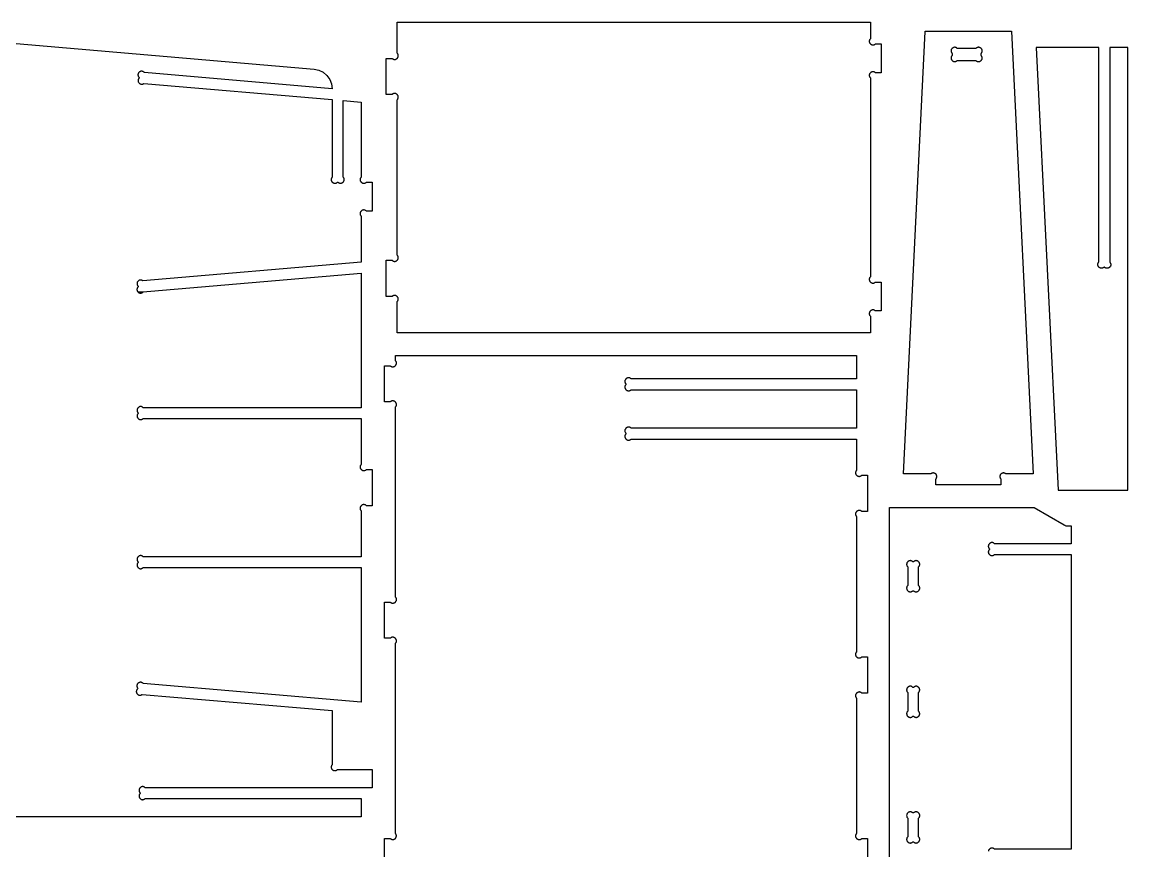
# Model space of a CAD drawing. Extents: x 105 to 1294, y 104 to 1295.
# Drawn here: x 345.6 to 650.9, y 846.4 to 1075.2 of the extents above; entities that cross this region are included whole.
import ezdxf

# ---------------------------------------------------------------- set-up
doc = ezdxf.new("R2010")
doc.units = 0
doc.layers.add('LAYER_1', color=62, linetype='CONTINUOUS')

msp = doc.modelspace()

# ---------------------------------------------------------------- linework, layer by layer
at = {"layer": 'LAYER_1'}
for points in [[(579.81, 1070.63), (579.73, 1070.54), (579.66, 1070.45), (579.6, 1070.35), (579.56, 1070.26), (579.53, 1070.16), (579.51, 1070.07), (579.5, 1069.97), (579.5, 1069.88), (579.51, 1069.78), (579.53, 1069.69), (579.56, 1069.6), (579.59, 1069.52), (579.64, 1069.44), (579.69, 1069.36), (579.75, 1069.28), (579.81, 1069.22), (579.88, 1069.15), (579.95, 1069.09), (580.03, 1069.04), (580.11, 1069), (580.2, 1068.96), (580.29, 1068.94), (580.38, 1068.92), (580.47, 1068.91), (580.57, 1068.91), (580.66, 1068.92), (580.76, 1068.94), (580.85, 1068.97), (580.95, 1069.01), (581.04, 1069.07), (581.13, 1069.13), (581.22, 1069.22), (582.81, 1069.22), (582.81, 1061.22), (581.22, 1061.22), (581.13, 1061.3), (581.04, 1061.37), (580.95, 1061.42), (580.85, 1061.47), (580.76, 1061.5), (580.66, 1061.52), (580.57, 1061.53), (580.47, 1061.53), (580.38, 1061.52), (580.29, 1061.5), (580.2, 1061.47), (580.11, 1061.43), (580.03, 1061.39), (579.95, 1061.34), (579.88, 1061.28), (579.81, 1061.22), (579.75, 1061.15), (579.69, 1061.07), (579.64, 1061), (579.59, 1060.91), (579.56, 1060.83), (579.53, 1060.74), (579.51, 1060.65), (579.5, 1060.55), (579.5, 1060.46), (579.51, 1060.36), (579.53, 1060.27), (579.56, 1060.17), (579.6, 1060.07), (579.66, 1059.98), (579.73, 1059.89), (579.81, 1059.8), (579.81, 1004.87), (579.73, 1004.78), (579.66, 1004.69), (579.6, 1004.59), (579.56, 1004.5), (579.53, 1004.4), (579.51, 1004.31), (579.5, 1004.21), (579.5, 1004.12), (579.51, 1004.02), (579.53, 1003.93), (579.56, 1003.84), (579.59, 1003.76), (579.64, 1003.68), (579.69, 1003.6), (579.75, 1003.52), (579.81, 1003.45), (579.88, 1003.39), (579.95, 1003.33), (580.03, 1003.28), (580.11, 1003.24), (580.2, 1003.2), (580.29, 1003.17), (580.38, 1003.16), (580.47, 1003.14), (580.57, 1003.14), (580.66, 1003.15), (580.76, 1003.17), (580.85, 1003.21), (580.95, 1003.25), (581.04, 1003.3), (581.13, 1003.37), (581.22, 1003.45), (582.81, 1003.45), (582.81, 995.46), (581.22, 995.46), (581.13, 995.54), (581.04, 995.61), (580.95, 995.66), (580.85, 995.71), (580.76, 995.74), (580.66, 995.76), (580.57, 995.77), (580.47, 995.77), (580.38, 995.76), (580.29, 995.74), (580.2, 995.71), (580.11, 995.67), (580.03, 995.63), (579.95, 995.58), (579.88, 995.52), (579.81, 995.46), (579.75, 995.39), (579.69, 995.31), (579.64, 995.24), (579.59, 995.15), (579.56, 995.07), (579.53, 994.98), (579.51, 994.89), (579.5, 994.79), (579.5, 994.7), (579.51, 994.61), (579.53, 994.51), (579.56, 994.41), (579.6, 994.32), (579.66, 994.23), (579.73, 994.13), (579.81, 994.04), (579.81, 989.46), (449.13, 989.46), (449.13, 998.04), (449.21, 998.13), (449.28, 998.22), (449.33, 998.31), (449.37, 998.41), (449.41, 998.5), (449.43, 998.6), (449.44, 998.7), (449.44, 998.79), (449.42, 998.88), (449.41, 998.97), (449.38, 999.06), (449.34, 999.15), (449.3, 999.23), (449.25, 999.31), (449.19, 999.39), (449.13, 999.45), (449.06, 999.52), (448.98, 999.58), (448.9, 999.63), (448.82, 999.67), (448.74, 999.71), (448.65, 999.73), (448.56, 999.75), (448.46, 999.76), (448.37, 999.76), (448.27, 999.75), (448.18, 999.73), (448.08, 999.7), (447.99, 999.66), (447.89, 999.6), (447.8, 999.53), (447.71, 999.45), (446.13, 999.45), (446.13, 1009.45), (447.71, 1009.45), (447.8, 1009.37), (447.89, 1009.3), (447.99, 1009.25), (448.08, 1009.21), (448.18, 1009.17), (448.27, 1009.15), (448.37, 1009.14), (448.46, 1009.14), (448.56, 1009.15), (448.65, 1009.17), (448.74, 1009.2), (448.82, 1009.24), (448.9, 1009.28), (448.98, 1009.33), (449.06, 1009.39), (449.13, 1009.45), (449.19, 1009.52), (449.25, 1009.6), (449.3, 1009.67), (449.34, 1009.76), (449.38, 1009.84), (449.41, 1009.93), (449.42, 1010.02), (449.44, 1010.12), (449.44, 1010.21), (449.43, 1010.31), (449.41, 1010.4), (449.37, 1010.5), (449.33, 1010.59), (449.28, 1010.68), (449.21, 1010.78), (449.13, 1010.87), (449.13, 1053.8), (449.21, 1053.89), (449.28, 1053.98), (449.33, 1054.08), (449.37, 1054.17), (449.41, 1054.27), (449.43, 1054.36), (449.44, 1054.46), (449.44, 1054.55), (449.42, 1054.65), (449.41, 1054.74), (449.38, 1054.83), (449.34, 1054.91), (449.3, 1055), (449.25, 1055.07), (449.19, 1055.15), (449.13, 1055.22), (449.06, 1055.28), (448.98, 1055.34), (448.9, 1055.39), (448.82, 1055.43), (448.74, 1055.47), (448.65, 1055.5), (448.56, 1055.52), (448.46, 1055.53), (448.37, 1055.53), (448.27, 1055.52), (448.18, 1055.5), (448.08, 1055.47), (447.99, 1055.42), (447.89, 1055.37), (447.8, 1055.3), (447.71, 1055.22), (446.13, 1055.22), (446.13, 1065.21), (447.71, 1065.21), (447.8, 1065.13), (447.89, 1065.06), (447.99, 1065.01), (448.08, 1064.96), (448.18, 1064.93), (448.27, 1064.91), (448.37, 1064.9), (448.46, 1064.9), (448.56, 1064.91), (448.65, 1064.93), (448.74, 1064.96), (448.82, 1065), (448.9, 1065.04), (448.98, 1065.09), (449.06, 1065.15), (449.13, 1065.21), (449.19, 1065.28), (449.25, 1065.36), (449.3, 1065.43), (449.34, 1065.52), (449.38, 1065.6), (449.41, 1065.69), (449.42, 1065.78), (449.44, 1065.87), (449.44, 1065.97), (449.43, 1066.06), (449.41, 1066.16), (449.37, 1066.26), (449.33, 1066.35), (449.28, 1066.44), (449.21, 1066.54), (449.13, 1066.63), (449.13, 1075.21), (579.81, 1075.21)], [(588.93, 950.45), (594.94, 1072.65), (594.96, 1072.72), (618.76, 1072.72), (624.79, 950.45), (617.27, 950.45), (617.2, 950.52), (617.12, 950.58), (617.03, 950.63), (616.94, 950.67), (616.85, 950.7), (616.76, 950.72), (616.66, 950.74), (616.57, 950.74), (616.47, 950.74), (616.38, 950.72), (616.28, 950.7), (616.19, 950.67), (616.1, 950.63), (616.02, 950.58), (615.94, 950.52), (615.86, 950.45), (615.79, 950.37), (615.73, 950.29), (615.68, 950.2), (615.64, 950.12), (615.61, 950.02), (615.59, 949.93), (615.57, 949.84), (615.57, 949.74), (615.57, 949.64), (615.59, 949.55), (615.61, 949.46), (615.64, 949.36), (615.68, 949.27), (615.73, 949.19), (615.79, 949.11), (615.86, 949.03), (615.86, 947.45), (597.86, 947.45), (597.86, 949.03), (597.93, 949.11), (597.99, 949.19), (598.04, 949.27), (598.08, 949.36), (598.11, 949.46), (598.14, 949.55), (598.15, 949.64), (598.15, 949.74), (598.15, 949.84), (598.14, 949.93), (598.11, 950.02), (598.08, 950.12), (598.04, 950.2), (597.99, 950.29), (597.93, 950.37), (597.86, 950.45), (597.86, 950.45), (597.79, 950.52), (597.7, 950.58), (597.62, 950.63), (597.53, 950.67), (597.44, 950.7), (597.35, 950.72), (597.25, 950.74), (597.15, 950.74), (597.06, 950.74), (596.96, 950.72), (596.87, 950.7), (596.78, 950.67), (596.69, 950.63), (596.6, 950.58), (596.52, 950.52), (596.45, 950.45)], [(588.93, 950.45), (594.94, 1072.65), (594.96, 1072.72), (618.76, 1072.72), (624.79, 950.45), (617.27, 950.45), (617.2, 950.52), (617.12, 950.58), (617.03, 950.63), (616.94, 950.67), (616.85, 950.7), (616.76, 950.72), (616.66, 950.74), (616.57, 950.74), (616.47, 950.74), (616.38, 950.72), (616.28, 950.7), (616.19, 950.67), (616.1, 950.63), (616.02, 950.58), (615.94, 950.52), (615.86, 950.45), (615.79, 950.37), (615.73, 950.29), (615.68, 950.2), (615.64, 950.12), (615.61, 950.02), (615.59, 949.93), (615.57, 949.84), (615.57, 949.74), (615.57, 949.64), (615.59, 949.55), (615.61, 949.46), (615.64, 949.36), (615.68, 949.27), (615.73, 949.19), (615.79, 949.11), (615.86, 949.03), (615.86, 947.45), (597.86, 947.45), (597.86, 949.03), (597.93, 949.11), (597.99, 949.19), (598.04, 949.27), (598.08, 949.36), (598.11, 949.46), (598.14, 949.55), (598.15, 949.64), (598.15, 949.74), (598.15, 949.84), (598.14, 949.93), (598.11, 950.02), (598.08, 950.12), (598.04, 950.2), (597.99, 950.29), (597.93, 950.37), (597.86, 950.45), (597.86, 950.45), (597.79, 950.52), (597.7, 950.58), (597.62, 950.63), (597.53, 950.67), (597.44, 950.7), (597.35, 950.72), (597.25, 950.74), (597.15, 950.74), (597.06, 950.74), (596.96, 950.72), (596.87, 950.7), (596.78, 950.67), (596.69, 950.63), (596.6, 950.58), (596.52, 950.52), (596.45, 950.45)], [(602.38, 1066.56), (602.38, 1066.03), (602.3, 1065.94), (602.24, 1065.85), (602.18, 1065.75), (602.14, 1065.66), (602.11, 1065.56), (602.08, 1065.47), (602.08, 1065.37), (602.08, 1065.28), (602.09, 1065.18), (602.11, 1065.09), (602.13, 1065), (602.17, 1064.92), (602.21, 1064.84), (602.26, 1064.76), (602.32, 1064.68), (602.39, 1064.61), (602.45, 1064.55), (602.53, 1064.49), (602.61, 1064.44), (602.69, 1064.4), (602.78, 1064.36), (602.86, 1064.33), (602.96, 1064.31), (603.05, 1064.3), (603.14, 1064.3), (603.24, 1064.31), (603.33, 1064.33), (603.43, 1064.37), (603.52, 1064.41), (603.62, 1064.46), (603.71, 1064.53), (603.8, 1064.61), (608.97, 1064.61), (609.06, 1064.53), (609.15, 1064.46), (609.25, 1064.41), (609.34, 1064.37), (609.44, 1064.33), (609.53, 1064.31), (609.63, 1064.3), (609.72, 1064.3), (609.81, 1064.31), (609.91, 1064.33), (609.99, 1064.36), (610.08, 1064.4), (610.16, 1064.44), (610.24, 1064.49), (610.32, 1064.55), (610.38, 1064.61), (610.45, 1064.68), (610.5, 1064.76), (610.56, 1064.83), (610.6, 1064.92), (610.64, 1065), (610.66, 1065.09), (610.68, 1065.18), (610.69, 1065.28), (610.69, 1065.37), (610.68, 1065.47), (610.66, 1065.56), (610.63, 1065.66), (610.59, 1065.75), (610.53, 1065.85), (610.47, 1065.94), (610.39, 1066.03), (610.39, 1066.56), (610.45, 1066.63), (610.51, 1066.72), (610.56, 1066.8), (610.6, 1066.89), (610.64, 1066.98), (610.66, 1067.07), (610.67, 1067.17), (610.68, 1067.27), (610.67, 1067.36), (610.66, 1067.46), (610.64, 1067.55), (610.6, 1067.64), (610.56, 1067.73), (610.51, 1067.82), (610.45, 1067.9), (610.38, 1067.97), (610.31, 1068.04), (610.23, 1068.1), (610.14, 1068.15), (610.05, 1068.19), (609.96, 1068.22), (609.87, 1068.25), (609.77, 1068.26), (609.68, 1068.27), (609.58, 1068.26), (609.49, 1068.25), (609.39, 1068.22), (609.3, 1068.19), (609.21, 1068.15), (609.13, 1068.1), (609.05, 1068.04), (608.97, 1067.97), (603.8, 1067.97), (603.72, 1068.04), (603.64, 1068.1), (603.56, 1068.15), (603.47, 1068.19), (603.38, 1068.22), (603.28, 1068.25), (603.19, 1068.26), (603.09, 1068.27), (603, 1068.26), (602.9, 1068.25), (602.81, 1068.22), (602.72, 1068.19), (602.63, 1068.15), (602.54, 1068.1), (602.46, 1068.04), (602.38, 1067.97), (602.32, 1067.9), (602.26, 1067.82), (602.21, 1067.73), (602.16, 1067.64), (602.13, 1067.55), (602.11, 1067.46), (602.1, 1067.36), (602.09, 1067.26), (602.1, 1067.17), (602.11, 1067.07), (602.13, 1066.98), (602.17, 1066.89), (602.21, 1066.8), (602.26, 1066.71), (602.32, 1066.63)], [(602.38, 1066.56), (602.38, 1066.03), (602.3, 1065.94), (602.24, 1065.85), (602.18, 1065.75), (602.14, 1065.66), (602.11, 1065.56), (602.08, 1065.47), (602.08, 1065.37), (602.08, 1065.28), (602.09, 1065.18), (602.11, 1065.09), (602.13, 1065), (602.17, 1064.92), (602.21, 1064.84), (602.26, 1064.76), (602.32, 1064.68), (602.39, 1064.61), (602.45, 1064.55), (602.53, 1064.49), (602.61, 1064.44), (602.69, 1064.4), (602.78, 1064.36), (602.86, 1064.33), (602.96, 1064.31), (603.05, 1064.3), (603.14, 1064.3), (603.24, 1064.31), (603.33, 1064.33), (603.43, 1064.37), (603.52, 1064.41), (603.62, 1064.46), (603.71, 1064.53), (603.8, 1064.61), (608.97, 1064.61), (609.06, 1064.53), (609.15, 1064.46), (609.25, 1064.41), (609.34, 1064.37), (609.44, 1064.33), (609.53, 1064.31), (609.63, 1064.3), (609.72, 1064.3), (609.81, 1064.31), (609.91, 1064.33), (609.99, 1064.36), (610.08, 1064.4), (610.16, 1064.44), (610.24, 1064.49), (610.32, 1064.55), (610.38, 1064.61), (610.45, 1064.68), (610.5, 1064.76), (610.56, 1064.83), (610.6, 1064.92), (610.64, 1065), (610.66, 1065.09), (610.68, 1065.18), (610.69, 1065.28), (610.69, 1065.37), (610.68, 1065.47), (610.66, 1065.56), (610.63, 1065.66), (610.59, 1065.75), (610.53, 1065.85), (610.47, 1065.94), (610.39, 1066.03), (610.39, 1066.56), (610.45, 1066.63), (610.51, 1066.72), (610.56, 1066.8), (610.6, 1066.89), (610.64, 1066.98), (610.66, 1067.07), (610.67, 1067.17), (610.68, 1067.27), (610.67, 1067.36), (610.66, 1067.46), (610.64, 1067.55), (610.6, 1067.64), (610.56, 1067.73), (610.51, 1067.82), (610.45, 1067.9), (610.38, 1067.97), (610.31, 1068.04), (610.23, 1068.1), (610.14, 1068.15), (610.05, 1068.19), (609.96, 1068.22), (609.87, 1068.25), (609.77, 1068.26), (609.68, 1068.27), (609.58, 1068.26), (609.49, 1068.25), (609.39, 1068.22), (609.3, 1068.19), (609.21, 1068.15), (609.13, 1068.1), (609.05, 1068.04), (608.97, 1067.97), (603.8, 1067.97), (603.72, 1068.04), (603.64, 1068.1), (603.56, 1068.15), (603.47, 1068.19), (603.38, 1068.22), (603.28, 1068.25), (603.19, 1068.26), (603.09, 1068.27), (603, 1068.26), (602.9, 1068.25), (602.81, 1068.22), (602.72, 1068.19), (602.63, 1068.15), (602.54, 1068.1), (602.46, 1068.04), (602.38, 1067.97), (602.32, 1067.9), (602.26, 1067.82), (602.21, 1067.73), (602.16, 1067.64), (602.13, 1067.55), (602.11, 1067.46), (602.1, 1067.36), (602.09, 1067.26), (602.1, 1067.17), (602.11, 1067.07), (602.13, 1066.98), (602.17, 1066.89), (602.21, 1066.8), (602.26, 1066.71), (602.32, 1066.63)], [(625.63, 1068.22), (631.64, 945.94), (650.9, 945.94), (650.92, 1068.21), (645.92, 1068.21), (645.91, 1008.97), (645.99, 1008.88), (646.06, 1008.78), (646.12, 1008.69), (646.16, 1008.6), (646.19, 1008.5), (646.21, 1008.41), (646.22, 1008.31), (646.22, 1008.22), (646.21, 1008.12), (646.19, 1008.03), (646.16, 1007.94), (646.13, 1007.86), (646.08, 1007.77), (646.03, 1007.7), (645.97, 1007.62), (645.91, 1007.55), (645.84, 1007.49), (645.77, 1007.43), (645.69, 1007.38), (645.61, 1007.34), (645.52, 1007.3), (645.43, 1007.27), (645.34, 1007.25), (645.25, 1007.24), (645.15, 1007.24), (645.06, 1007.25), (644.96, 1007.27), (644.87, 1007.31), (644.77, 1007.35), (644.68, 1007.4), (644.59, 1007.47), (644.5, 1007.55), (644.33, 1007.55), (644.25, 1007.49), (644.17, 1007.43), (644.08, 1007.38), (643.99, 1007.33), (643.9, 1007.3), (643.81, 1007.28), (643.71, 1007.27), (643.62, 1007.26), (643.52, 1007.27), (643.43, 1007.28), (643.33, 1007.3), (643.24, 1007.33), (643.15, 1007.38), (643.07, 1007.43), (642.99, 1007.49), (642.91, 1007.55), (642.84, 1007.63), (642.78, 1007.71), (642.73, 1007.8), (642.69, 1007.88), (642.66, 1007.98), (642.64, 1008.07), (642.62, 1008.16), (642.62, 1008.26), (642.62, 1008.36), (642.64, 1008.45), (642.66, 1008.54), (642.69, 1008.64), (642.73, 1008.72), (642.78, 1008.81), (642.84, 1008.89), (642.91, 1008.97), (642.92, 1068.21)], [(593.13, 924.8), (593.21, 924.89), (593.28, 924.98), (593.33, 925.07), (593.38, 925.17), (593.41, 925.27), (593.43, 925.36), (593.44, 925.46), (593.44, 925.55), (593.43, 925.64), (593.41, 925.73), (593.38, 925.82), (593.34, 925.91), (593.3, 925.99), (593.25, 926.07), (593.19, 926.14), (593.13, 926.21), (593.06, 926.28), (592.98, 926.33), (592.91, 926.38), (592.82, 926.43), (592.74, 926.46), (592.65, 926.49), (592.56, 926.51), (592.47, 926.52), (592.37, 926.52), (592.28, 926.51), (592.18, 926.49), (592.08, 926.46), (591.99, 926.42), (591.9, 926.36), (591.8, 926.29), (591.71, 926.21), (591.54, 926.21), (591.45, 926.29), (591.36, 926.36), (591.27, 926.42), (591.17, 926.46), (591.07, 926.49), (590.98, 926.51), (590.88, 926.52), (590.79, 926.52), (590.7, 926.51), (590.6, 926.49), (590.52, 926.46), (590.43, 926.43), (590.35, 926.38), (590.27, 926.33), (590.19, 926.28), (590.13, 926.21), (590.06, 926.14), (590, 926.07), (589.95, 925.99), (589.91, 925.91), (589.87, 925.82), (589.85, 925.73), (589.83, 925.64), (589.82, 925.55), (589.82, 925.46), (589.83, 925.36), (589.85, 925.27), (589.88, 925.17), (589.92, 925.07), (589.98, 924.98), (590.04, 924.89), (590.13, 924.8), (590.13, 919.63), (590.04, 919.54), (589.98, 919.45), (589.92, 919.35), (589.88, 919.26), (589.85, 919.16), (589.83, 919.07), (589.82, 918.97), (589.82, 918.88), (589.83, 918.78), (589.85, 918.69), (589.87, 918.61), (589.91, 918.52), (589.95, 918.44), (590, 918.36), (590.06, 918.28), (590.13, 918.22), (590.19, 918.15), (590.27, 918.1), (590.35, 918.04), (590.43, 918), (590.52, 917.96), (590.6, 917.94), (590.7, 917.92), (590.79, 917.91), (590.88, 917.91), (590.98, 917.92), (591.07, 917.94), (591.17, 917.97), (591.27, 918.01), (591.36, 918.07), (591.45, 918.13), (591.54, 918.22), (591.71, 918.22), (591.8, 918.13), (591.9, 918.07), (591.99, 918.01), (592.08, 917.97), (592.18, 917.94), (592.28, 917.92), (592.37, 917.91), (592.47, 917.91), (592.56, 917.92), (592.65, 917.94), (592.74, 917.96), (592.82, 918), (592.91, 918.04), (592.98, 918.1), (593.06, 918.15), (593.13, 918.22), (593.19, 918.28), (593.25, 918.36), (593.3, 918.44), (593.34, 918.52), (593.38, 918.61), (593.41, 918.69), (593.43, 918.78), (593.44, 918.88), (593.44, 918.97), (593.43, 919.07), (593.41, 919.16), (593.38, 919.26), (593.33, 919.35), (593.28, 919.45), (593.21, 919.54), (593.13, 919.63)], [(593.13, 890.13), (593.2, 890.2), (593.26, 890.28), (593.31, 890.37), (593.35, 890.46), (593.38, 890.55), (593.4, 890.64), (593.42, 890.74), (593.42, 890.83), (593.42, 890.93), (593.4, 891.03), (593.38, 891.12), (593.35, 891.21), (593.31, 891.3), (593.26, 891.38), (593.2, 891.47), (593.13, 891.54), (593.05, 891.61), (592.97, 891.67), (592.89, 891.72), (592.8, 891.76), (592.71, 891.79), (592.61, 891.82), (592.52, 891.83), (592.42, 891.83), (592.33, 891.83), (592.23, 891.82), (592.14, 891.79), (592.04, 891.76), (591.96, 891.72), (591.87, 891.67), (591.79, 891.61), (591.71, 891.54), (591.54, 891.54), (591.45, 891.62), (591.36, 891.69), (591.27, 891.75), (591.17, 891.79), (591.07, 891.82), (590.98, 891.84), (590.88, 891.85), (590.79, 891.85), (590.7, 891.84), (590.6, 891.82), (590.52, 891.79), (590.43, 891.76), (590.35, 891.71), (590.27, 891.66), (590.19, 891.6), (590.13, 891.54), (590.06, 891.47), (590, 891.4), (589.95, 891.32), (589.91, 891.24), (589.87, 891.15), (589.85, 891.06), (589.83, 890.97), (589.82, 890.88), (589.82, 890.78), (589.83, 890.69), (589.85, 890.59), (589.88, 890.5), (589.92, 890.4), (589.98, 890.31), (590.04, 890.22), (590.13, 890.13), (590.13, 884.95), (590.04, 884.86), (589.98, 884.77), (589.92, 884.68), (589.88, 884.58), (589.85, 884.49), (589.83, 884.39), (589.82, 884.3), (589.82, 884.2), (589.83, 884.11), (589.85, 884.02), (589.87, 883.93), (589.91, 883.84), (589.95, 883.76), (590, 883.68), (590.06, 883.61), (590.13, 883.54), (590.19, 883.48), (590.27, 883.42), (590.35, 883.37), (590.43, 883.32), (590.52, 883.29), (590.6, 883.26), (590.7, 883.24), (590.79, 883.23), (590.88, 883.23), (590.98, 883.24), (591.07, 883.26), (591.17, 883.29), (591.27, 883.33), (591.36, 883.39), (591.45, 883.46), (591.54, 883.54), (591.71, 883.54), (591.79, 883.47), (591.87, 883.41), (591.96, 883.36), (592.04, 883.32), (592.14, 883.29), (592.23, 883.27), (592.33, 883.25), (592.42, 883.25), (592.52, 883.25), (592.61, 883.27), (592.71, 883.29), (592.8, 883.32), (592.89, 883.36), (592.97, 883.41), (593.05, 883.47), (593.13, 883.54), (593.2, 883.62), (593.26, 883.7), (593.31, 883.78), (593.35, 883.87), (593.38, 883.96), (593.4, 884.06), (593.42, 884.15), (593.42, 884.25), (593.42, 884.34), (593.4, 884.44), (593.38, 884.53), (593.35, 884.62), (593.31, 884.71), (593.26, 884.8), (593.2, 884.88), (593.13, 884.95)], [(593.13, 855.45), (593.21, 855.54), (593.28, 855.63), (593.33, 855.73), (593.38, 855.82), (593.41, 855.92), (593.43, 856.01), (593.44, 856.11), (593.44, 856.2), (593.43, 856.3), (593.41, 856.39), (593.38, 856.48), (593.34, 856.56), (593.3, 856.65), (593.25, 856.72), (593.19, 856.8), (593.13, 856.87), (593.06, 856.93), (592.98, 856.99), (592.91, 857.04), (592.82, 857.08), (592.74, 857.12), (592.65, 857.15), (592.56, 857.17), (592.47, 857.18), (592.37, 857.18), (592.28, 857.17), (592.18, 857.15), (592.08, 857.12), (591.99, 857.07), (591.9, 857.02), (591.8, 856.95), (591.71, 856.87), (591.54, 856.87), (591.45, 856.95), (591.36, 857.02), (591.27, 857.07), (591.17, 857.12), (591.07, 857.15), (590.98, 857.17), (590.88, 857.18), (590.79, 857.18), (590.7, 857.17), (590.6, 857.15), (590.52, 857.12), (590.43, 857.08), (590.35, 857.04), (590.27, 856.99), (590.19, 856.93), (590.13, 856.87), (590.06, 856.8), (590, 856.72), (589.95, 856.65), (589.91, 856.56), (589.87, 856.48), (589.85, 856.39), (589.83, 856.3), (589.82, 856.2), (589.82, 856.11), (589.83, 856.01), (589.85, 855.92), (589.88, 855.82), (589.92, 855.73), (589.98, 855.63), (590.04, 855.54), (590.13, 855.45), (590.13, 850.28), (590.04, 850.19), (589.98, 850.1), (589.92, 850), (589.88, 849.91), (589.85, 849.81), (589.83, 849.72), (589.82, 849.62), (589.82, 849.53), (589.83, 849.44), (589.85, 849.34), (589.87, 849.26), (589.91, 849.17), (589.95, 849.09), (590, 849.01), (590.06, 848.94), (590.13, 848.87), (590.19, 848.8), (590.27, 848.75), (590.35, 848.69), (590.43, 848.65), (590.52, 848.61), (590.6, 848.59), (590.7, 848.57), (590.79, 848.56), (590.88, 848.56), (590.98, 848.57), (591.07, 848.59), (591.17, 848.62), (591.27, 848.66), (591.36, 848.72), (591.45, 848.78), (591.54, 848.87), (591.71, 848.87), (591.8, 848.78), (591.9, 848.72), (591.99, 848.66), (592.08, 848.62), (592.18, 848.59), (592.28, 848.57), (592.37, 848.56), (592.47, 848.56), (592.56, 848.57), (592.65, 848.59), (592.74, 848.61), (592.82, 848.65), (592.91, 848.69), (592.98, 848.75), (593.06, 848.8), (593.13, 848.87), (593.19, 848.94), (593.25, 849.01), (593.3, 849.09), (593.34, 849.17), (593.38, 849.26), (593.41, 849.34), (593.43, 849.44), (593.44, 849.53), (593.44, 849.62), (593.43, 849.72), (593.41, 849.81), (593.38, 849.91), (593.33, 850), (593.28, 850.1), (593.21, 850.19), (593.13, 850.28)]]:
    msp.add_lwpolyline(points, close=True, dxfattribs=at)
for points in [[(317.13, 1071.58), (426.23, 1062.27), (427.52, 1061.99), (428.72, 1061.39), (429.75, 1060.5), (430.54, 1059.41), (431.04, 1058.16), (431.21, 1056.83), (379.34, 1061.27), (379.27, 1061.35), (379.19, 1061.42), (379.11, 1061.48), (379.02, 1061.54), (378.93, 1061.58), (378.83, 1061.61), (378.73, 1061.64), (378.63, 1061.65), (378.53, 1061.66), (378.43, 1061.65), (378.33, 1061.63), (378.23, 1061.61), (378.13, 1061.57), (378.04, 1061.52), (377.95, 1061.46), (377.87, 1061.4), (377.79, 1061.32), (377.73, 1061.24), (377.67, 1061.15), (377.63, 1061.05), (377.59, 1060.96), (377.57, 1060.86), (377.55, 1060.76), (377.55, 1060.66), (377.55, 1060.56), (377.57, 1060.46), (377.59, 1060.36), (377.63, 1060.26), (377.67, 1060.17), (377.73, 1060.08), (377.79, 1060), (377.87, 1059.92), (377.87, 1059.74), (377.8, 1059.65), (377.74, 1059.57), (377.69, 1059.48), (377.65, 1059.39), (377.62, 1059.29), (377.6, 1059.2), (377.59, 1059.11), (377.59, 1059.02), (377.6, 1058.93), (377.62, 1058.85), (377.64, 1058.76), (377.68, 1058.68), (377.76, 1058.52), (377.87, 1058.38), (378, 1058.27), (378.15, 1058.17), (378.23, 1058.13), (378.31, 1058.1), (378.39, 1058.07), (378.48, 1058.06), (378.57, 1058.05), (378.66, 1058.05), (378.75, 1058.06), (378.85, 1058.08), (378.94, 1058.11), (379.03, 1058.15), (379.13, 1058.21), (379.22, 1058.27), (431.21, 1053.82), (431.21, 1032.45), (431.13, 1032.36), (431.06, 1032.26), (431, 1032.17), (430.96, 1032.08), (430.93, 1031.98), (430.91, 1031.88), (430.9, 1031.79), (430.9, 1031.7), (430.91, 1031.6), (430.93, 1031.51), (430.96, 1031.42), (430.99, 1031.34), (431.04, 1031.25), (431.09, 1031.18), (431.15, 1031.1), (431.21, 1031.03), (431.28, 1030.97), (431.35, 1030.91), (431.43, 1030.86), (431.51, 1030.82), (431.6, 1030.78), (431.69, 1030.75), (431.78, 1030.73), (431.87, 1030.72), (431.97, 1030.72), (432.06, 1030.73), (432.16, 1030.75), (432.25, 1030.78), (432.35, 1030.83), (432.44, 1030.88), (432.53, 1030.95), (432.62, 1031.03), (432.79, 1031.03), (432.87, 1030.96), (432.95, 1030.91), (433.04, 1030.85), (433.13, 1030.81), (433.22, 1030.78), (433.31, 1030.76), (433.41, 1030.75), (433.5, 1030.74), (433.6, 1030.75), (433.69, 1030.76), (433.79, 1030.78), (433.88, 1030.81), (433.97, 1030.85), (434.05, 1030.91), (434.13, 1030.96), (434.21, 1031.03), (434.28, 1031.11), (434.34, 1031.19), (434.39, 1031.27), (434.43, 1031.36), (434.46, 1031.45), (434.48, 1031.55), (434.5, 1031.64), (434.5, 1031.74), (434.5, 1031.84), (434.48, 1031.93), (434.46, 1032.02), (434.43, 1032.12), (434.39, 1032.2), (434.34, 1032.29), (434.28, 1032.37), (434.21, 1032.45), (434.21, 1053.56), (439.21, 1053.13), (439.21, 1032.45), (439.13, 1032.36), (439.06, 1032.26), (439, 1032.17), (438.96, 1032.08), (438.93, 1031.98), (438.91, 1031.88), (438.9, 1031.79), (438.9, 1031.7), (438.91, 1031.6), (438.93, 1031.51), (438.96, 1031.42), (438.99, 1031.34), (439.04, 1031.25), (439.09, 1031.18), (439.15, 1031.1), (439.21, 1031.03), (439.28, 1030.97), (439.35, 1030.91), (439.43, 1030.86), (439.51, 1030.82), (439.6, 1030.78), (439.69, 1030.75), (439.78, 1030.73), (439.87, 1030.72), (439.97, 1030.72), (440.06, 1030.73), (440.16, 1030.75), (440.25, 1030.78), (440.35, 1030.83), (440.44, 1030.88), (440.53, 1030.95), (440.62, 1031.03), (442.21, 1031.03), (442.21, 1023.04), (440.62, 1023.04), (440.53, 1023.12), (440.44, 1023.19), (440.35, 1023.24), (440.25, 1023.28), (440.16, 1023.32), (440.06, 1023.34), (439.97, 1023.35), (439.87, 1023.35), (439.78, 1023.33), (439.69, 1023.32), (439.6, 1023.29), (439.51, 1023.25), (439.43, 1023.21), (439.35, 1023.16), (439.28, 1023.1), (439.21, 1023.04), (439.15, 1022.97), (439.09, 1022.89), (439.04, 1022.81), (438.99, 1022.73), (438.96, 1022.64), (438.93, 1022.56), (438.91, 1022.46), (438.9, 1022.37), (438.9, 1022.28), (438.91, 1022.18), (438.93, 1022.08), (438.96, 1021.99), (439, 1021.89), (439.06, 1021.8), (439.13, 1021.71), (439.21, 1021.62), (439.21, 1008.93), (378.92, 1003.78), (378.82, 1003.84), (378.73, 1003.9), (378.64, 1003.94), (378.55, 1003.97), (378.45, 1003.99), (378.36, 1004), (378.27, 1004), (378.18, 1003.99), (378.09, 1003.97), (378.01, 1003.95), (377.92, 1003.92), (377.84, 1003.88), (377.7, 1003.78), (377.57, 1003.66), (377.46, 1003.52), (377.37, 1003.37), (377.34, 1003.28), (377.32, 1003.2), (377.3, 1003.11), (377.29, 1003.02), (377.29, 1002.93), (377.3, 1002.84), (377.32, 1002.75), (377.35, 1002.66), (377.39, 1002.57), (377.44, 1002.48), (377.5, 1002.39), (377.57, 1002.31), (377.57, 1002.09), (377.5, 1002.01), (377.44, 1001.93), (377.39, 1001.85), (377.35, 1001.76), (377.32, 1001.67), (377.29, 1001.57), (377.28, 1001.48), (377.28, 1001.38), (377.28, 1001.29), (377.29, 1001.19), (377.32, 1001.1), (377.35, 1001.01), (377.39, 1000.92), (377.44, 1000.83), (377.5, 1000.75), (377.57, 1000.68), (377.64, 1000.61), (377.73, 1000.55), (377.81, 1000.5), (377.9, 1000.46), (377.99, 1000.43), (378.08, 1000.4), (378.18, 1000.39), (378.28, 1000.38), (378.37, 1000.39), (378.47, 1000.4), (378.56, 1000.43), (378.65, 1000.46), (378.74, 1000.5), (378.83, 1000.55), (378.91, 1000.61), (378.98, 1000.68), (377.74, 1000.68), (377.82, 1000.68), (377.91, 1000.69), (439.21, 1005.92), (439.21, 968.76), (379.02, 968.76), (378.93, 968.84), (378.84, 968.91), (378.74, 968.97), (378.65, 969.01), (378.55, 969.04), (378.46, 969.06), (378.36, 969.07), (378.27, 969.07), (378.18, 969.06), (378.08, 969.04), (378, 969.01), (377.91, 968.98), (377.83, 968.93), (377.75, 968.88), (377.67, 968.83), (377.61, 968.76), (377.54, 968.69), (377.48, 968.62), (377.43, 968.54), (377.39, 968.46), (377.35, 968.37), (377.33, 968.28), (377.31, 968.19), (377.3, 968.1), (377.3, 968.01), (377.31, 967.91), (377.33, 967.82), (377.36, 967.72), (377.4, 967.62), (377.46, 967.53), (377.52, 967.44), (377.61, 967.35), (377.61, 967.18), (377.52, 967.09), (377.46, 967), (377.4, 966.9), (377.36, 966.81), (377.33, 966.71), (377.31, 966.62), (377.3, 966.52), (377.3, 966.43), (377.31, 966.34), (377.33, 966.24), (377.35, 966.16), (377.39, 966.07), (377.43, 965.99), (377.48, 965.91), (377.54, 965.84), (377.61, 965.77), (377.67, 965.7), (377.75, 965.65), (377.83, 965.6), (377.91, 965.55), (378, 965.52), (378.08, 965.49), (378.18, 965.47), (378.27, 965.46), (378.36, 965.46), (378.46, 965.47), (378.55, 965.49), (378.65, 965.52), (378.74, 965.56), (378.84, 965.62), (378.93, 965.69), (379.02, 965.77), (439.21, 965.77), (439.21, 953.1), (439.13, 953.01), (439.06, 952.92), (439, 952.82), (438.96, 952.73), (438.93, 952.63), (438.91, 952.54), (438.9, 952.44), (438.9, 952.35), (438.91, 952.25), (438.93, 952.16), (438.96, 952.07), (438.99, 951.99), (439.04, 951.9), (439.09, 951.83), (439.15, 951.75), (439.21, 951.68), (439.28, 951.62), (439.35, 951.56), (439.43, 951.51), (439.51, 951.47), (439.6, 951.43), (439.69, 951.4), (439.78, 951.38), (439.87, 951.37), (439.97, 951.37), (440.06, 951.38), (440.16, 951.4), (440.25, 951.43), (440.35, 951.48), (440.44, 951.53), (440.53, 951.6), (440.62, 951.68), (442.21, 951.68), (442.21, 941.69), (440.62, 941.69), (440.53, 941.77), (440.44, 941.84), (440.35, 941.89), (440.25, 941.93), (440.16, 941.97), (440.06, 941.99), (439.97, 942), (439.87, 941.99), (439.78, 941.98), (439.69, 941.96), (439.6, 941.94), (439.51, 941.9), (439.43, 941.86), (439.35, 941.8), (439.28, 941.75), (439.21, 941.68), (439.15, 941.61), (439.09, 941.54), (439.04, 941.46), (438.99, 941.38), (438.96, 941.29), (438.93, 941.2), (438.91, 941.11), (438.9, 941.02), (438.9, 940.92), (438.91, 940.83), (438.93, 940.73), (438.96, 940.64), (439, 940.54), (439.06, 940.45), (439.13, 940.36), (439.21, 940.27), (439.21, 927.6), (379.02, 927.6), (378.93, 927.68), (378.84, 927.75), (378.74, 927.81), (378.65, 927.85), (378.55, 927.88), (378.46, 927.9), (378.36, 927.91), (378.27, 927.91), (378.18, 927.9), (378.08, 927.88), (378, 927.85), (377.91, 927.82), (377.83, 927.77), (377.75, 927.72), (377.67, 927.66), (377.61, 927.6), (377.54, 927.53), (377.48, 927.46), (377.43, 927.38), (377.39, 927.3), (377.35, 927.21), (377.33, 927.12), (377.31, 927.03), (377.3, 926.94), (377.3, 926.84), (377.31, 926.75), (377.33, 926.65), (377.36, 926.56), (377.4, 926.46), (377.46, 926.37), (377.52, 926.28), (377.61, 926.19), (377.61, 926.02), (377.52, 925.93), (377.46, 925.84), (377.4, 925.74), (377.36, 925.65), (377.33, 925.55), (377.31, 925.46), (377.3, 925.36), (377.3, 925.27), (377.31, 925.17), (377.33, 925.08), (377.35, 924.99), (377.39, 924.91), (377.43, 924.82), (377.48, 924.75), (377.54, 924.67), (377.61, 924.6), (377.67, 924.54), (377.75, 924.48), (377.83, 924.43), (377.91, 924.39), (378, 924.35), (378.08, 924.32), (378.18, 924.3), (378.27, 924.29), (378.36, 924.29), (378.46, 924.3), (378.55, 924.32), (378.65, 924.35), (378.74, 924.4), (378.84, 924.45), (378.93, 924.52), (379.02, 924.61), (439.21, 924.61), (439.21, 887.44), (379.01, 892.59), (378.95, 892.66), (378.87, 892.73), (378.79, 892.79), (378.7, 892.83), (378.62, 892.87), (378.52, 892.9), (378.43, 892.93), (378.33, 892.94), (378.24, 892.94), (378.14, 892.94), (378.05, 892.92), (377.95, 892.9), (377.86, 892.86), (377.77, 892.82), (377.69, 892.77), (377.61, 892.71), (377.53, 892.64), (377.46, 892.56), (377.41, 892.48), (377.36, 892.4), (377.32, 892.31), (377.29, 892.22), (377.27, 892.12), (377.25, 892.03), (377.25, 891.93), (377.26, 891.84), (377.27, 891.74), (377.29, 891.65), (377.33, 891.55), (377.37, 891.47), (377.42, 891.38), (377.49, 891.3), (377.47, 891.12), (377.38, 891.04), (377.31, 890.96), (377.24, 890.87), (377.19, 890.78), (377.15, 890.68), (377.12, 890.59), (377.11, 890.5), (377.1, 890.4), (377.1, 890.31), (377.11, 890.22), (377.13, 890.13), (377.16, 890.04), (377.2, 889.95), (377.24, 889.87), (377.29, 889.79), (377.35, 889.72), (377.41, 889.65), (377.48, 889.58), (377.56, 889.53), (377.63, 889.48), (377.72, 889.43), (377.8, 889.4), (377.89, 889.37), (377.98, 889.35), (378.08, 889.34), (378.17, 889.34), (378.27, 889.36), (378.37, 889.38), (378.47, 889.41), (378.56, 889.46), (378.66, 889.52), (378.76, 889.6), (431.21, 885.11), (431.21, 870.24), (431.14, 870.16), (431.08, 870.08), (431.03, 870), (430.99, 869.91), (430.96, 869.82), (430.94, 869.72), (430.92, 869.63), (430.92, 869.53), (430.92, 869.44), (430.94, 869.34), (430.96, 869.25), (430.99, 869.16), (431.03, 869.07), (431.08, 868.98), (431.14, 868.9), (431.21, 868.82), (431.29, 868.76), (431.37, 868.7), (431.45, 868.65), (431.54, 868.61), (431.63, 868.57), (431.73, 868.55), (431.82, 868.54), (431.92, 868.53), (432.01, 868.54), (432.11, 868.55), (432.2, 868.57), (432.29, 868.61), (432.38, 868.65), (432.47, 868.7), (432.55, 868.76), (432.62, 868.82), (442.21, 868.82), (442.21, 863.83), (379.58, 863.83), (379.49, 863.91), (379.4, 863.98), (379.31, 864.03), (379.21, 864.07), (379.12, 864.11), (379.02, 864.13), (378.93, 864.14), (378.83, 864.14), (378.74, 864.12), (378.65, 864.11), (378.56, 864.08), (378.47, 864.04), (378.39, 864), (378.31, 863.95), (378.24, 863.89), (378.17, 863.83), (378.1, 863.76), (378.05, 863.68), (378, 863.6), (377.95, 863.52), (377.92, 863.44), (377.89, 863.35), (377.87, 863.26), (377.86, 863.16), (377.86, 863.07), (377.87, 862.97), (377.89, 862.88), (377.92, 862.78), (377.96, 862.69), (378.02, 862.59), (378.09, 862.5), (378.17, 862.41), (378.17, 862.24), (378.09, 862.15), (378.02, 862.06), (377.96, 861.97), (377.92, 861.87), (377.89, 861.78), (377.87, 861.68), (377.86, 861.58), (377.86, 861.49), (377.87, 861.4), (377.89, 861.31), (377.92, 861.22), (377.95, 861.13), (378, 861.05), (378.05, 860.97), (378.1, 860.9), (378.17, 860.83), (378.24, 860.76), (378.31, 860.71), (378.39, 860.66), (378.47, 860.61), (378.56, 860.58), (378.65, 860.55), (378.74, 860.53), (378.83, 860.52), (378.93, 860.52), (379.02, 860.53), (379.12, 860.55), (379.21, 860.58), (379.31, 860.62), (379.4, 860.68), (379.49, 860.75), (379.58, 860.83), (439.21, 860.83), (439.21, 855.82), (317.13, 855.82)], [(445.63, 839.81), (445.63, 849.81), (447.21, 849.81), (447.29, 849.74), (447.37, 849.68), (447.46, 849.63), (447.55, 849.59), (447.64, 849.56), (447.73, 849.54), (447.83, 849.52), (447.92, 849.52), (448.02, 849.52), (448.11, 849.54), (448.21, 849.56), (448.3, 849.59), (448.39, 849.63), (448.47, 849.68), (448.55, 849.74), (448.63, 849.81), (448.7, 849.89), (448.76, 849.97), (448.81, 850.05), (448.85, 850.14), (448.88, 850.23), (448.9, 850.33), (448.92, 850.42), (448.92, 850.52), (448.92, 850.61), (448.9, 850.71), (448.88, 850.8), (448.85, 850.89), (448.81, 850.98), (448.76, 851.07), (448.7, 851.15), (448.63, 851.22), (448.63, 903.66), (448.71, 903.75), (448.78, 903.84), (448.83, 903.94), (448.88, 904.03), (448.91, 904.13), (448.93, 904.22), (448.94, 904.32), (448.94, 904.41), (448.93, 904.51), (448.91, 904.6), (448.88, 904.69), (448.84, 904.77), (448.8, 904.85), (448.75, 904.93), (448.69, 905.01), (448.63, 905.08), (448.56, 905.14), (448.49, 905.2), (448.41, 905.25), (448.33, 905.29), (448.24, 905.33), (448.15, 905.36), (448.06, 905.37), (447.97, 905.38), (447.87, 905.39), (447.78, 905.38), (447.68, 905.36), (447.59, 905.32), (447.49, 905.28), (447.4, 905.23), (447.3, 905.16), (447.21, 905.08), (445.63, 905.08), (445.63, 915.08), (447.21, 915.08), (447.3, 915), (447.4, 914.93), (447.49, 914.87), (447.59, 914.83), (447.68, 914.8), (447.78, 914.78), (447.87, 914.77), (447.97, 914.77), (448.06, 914.78), (448.15, 914.8), (448.24, 914.83), (448.33, 914.86), (448.41, 914.91), (448.49, 914.96), (448.56, 915.01), (448.63, 915.08), (448.69, 915.15), (448.75, 915.22), (448.8, 915.3), (448.84, 915.38), (448.88, 915.47), (448.91, 915.56), (448.93, 915.65), (448.94, 915.74), (448.94, 915.84), (448.93, 915.93), (448.91, 916.03), (448.88, 916.12), (448.83, 916.22), (448.78, 916.31), (448.71, 916.4), (448.63, 916.49), (448.63, 968.92), (448.71, 969.02), (448.78, 969.11), (448.83, 969.2), (448.88, 969.3), (448.91, 969.39), (448.93, 969.49), (448.94, 969.59), (448.94, 969.68), (448.93, 969.77), (448.91, 969.87), (448.88, 969.95), (448.84, 970.04), (448.8, 970.12), (448.75, 970.2), (448.69, 970.28), (448.63, 970.34), (448.56, 970.41), (448.49, 970.47), (448.41, 970.52), (448.33, 970.56), (448.24, 970.6), (448.15, 970.62), (448.06, 970.64), (447.97, 970.65), (447.87, 970.66), (447.78, 970.65), (447.68, 970.63), (447.59, 970.59), (447.49, 970.55), (447.4, 970.5), (447.3, 970.43), (447.21, 970.35), (445.63, 970.35), (445.63, 980.34), (447.21, 980.34), (447.3, 980.26), (447.4, 980.19), (447.49, 980.13), (447.59, 980.09), (447.68, 980.06), (447.78, 980.04), (447.87, 980.03), (447.97, 980.03), (448.06, 980.04), (448.15, 980.06), (448.24, 980.09), (448.33, 980.13), (448.41, 980.17), (448.49, 980.22), (448.56, 980.28), (448.63, 980.34), (448.69, 980.41), (448.75, 980.49), (448.8, 980.57), (448.84, 980.65), (448.88, 980.74), (448.91, 980.82), (448.93, 980.92), (448.94, 981.01), (448.94, 981.1), (448.93, 981.2), (448.91, 981.3), (448.88, 981.39), (448.83, 981.49), (448.78, 981.58), (448.71, 981.67), (448.63, 981.76), (448.63, 983.21), (576.01, 983.21), (576.01, 976.71), (513.73, 976.71), (513.64, 976.79), (513.55, 976.86), (513.46, 976.92), (513.36, 976.96), (513.27, 976.99), (513.17, 977.01), (513.08, 977.02), (512.98, 977.02), (512.89, 977.01), (512.8, 976.99), (512.71, 976.96), (512.62, 976.93), (512.54, 976.88), (512.46, 976.83), (512.39, 976.77), (512.32, 976.71), (512.26, 976.64), (512.2, 976.57), (512.15, 976.49), (512.1, 976.41), (512.07, 976.32), (512.04, 976.23), (512.02, 976.14), (512.01, 976.05), (512.01, 975.95), (512.02, 975.86), (512.04, 975.76), (512.07, 975.67), (512.11, 975.57), (512.17, 975.48), (512.24, 975.39), (512.32, 975.3), (512.32, 975.13), (512.24, 975.04), (512.17, 974.95), (512.11, 974.85), (512.07, 974.76), (512.04, 974.66), (512.02, 974.57), (512.01, 974.47), (512.01, 974.38), (512.02, 974.28), (512.04, 974.19), (512.07, 974.1), (512.1, 974.02), (512.15, 973.94), (512.2, 973.86), (512.26, 973.78), (512.32, 973.72), (512.39, 973.65), (512.46, 973.59), (512.54, 973.54), (512.62, 973.5), (512.71, 973.46), (512.8, 973.44), (512.89, 973.42), (512.98, 973.41), (513.08, 973.41), (513.17, 973.42), (513.27, 973.44), (513.36, 973.47), (513.46, 973.51), (513.55, 973.57), (513.64, 973.63), (513.73, 973.71), (576.01, 973.71), (576.01, 963.09), (513.73, 963.09), (513.64, 963.17), (513.55, 963.24), (513.46, 963.29), (513.36, 963.34), (513.27, 963.37), (513.17, 963.39), (513.08, 963.4), (512.98, 963.4), (512.89, 963.39), (512.8, 963.37), (512.71, 963.34), (512.62, 963.3), (512.54, 963.26), (512.46, 963.21), (512.39, 963.15), (512.32, 963.09), (512.26, 963.02), (512.2, 962.94), (512.15, 962.87), (512.1, 962.78), (512.07, 962.7), (512.04, 962.61), (512.02, 962.52), (512.01, 962.43), (512.01, 962.33), (512.02, 962.24), (512.04, 962.14), (512.07, 962.04), (512.11, 961.95), (512.17, 961.86), (512.24, 961.76), (512.32, 961.68), (512.32, 961.5), (512.24, 961.42), (512.17, 961.32), (512.11, 961.23), (512.07, 961.13), (512.04, 961.04), (512.02, 960.94), (512.01, 960.85), (512.01, 960.75), (512.02, 960.66), (512.04, 960.57), (512.07, 960.48), (512.1, 960.39), (512.15, 960.31), (512.2, 960.23), (512.26, 960.16), (512.32, 960.09), (512.39, 960.02), (512.46, 959.97), (512.54, 959.92), (512.62, 959.87), (512.71, 959.83), (512.8, 959.81), (512.89, 959.79), (512.98, 959.78), (513.08, 959.78), (513.17, 959.78), (513.27, 959.8), (513.36, 959.84), (513.46, 959.88), (513.55, 959.93), (513.64, 960), (513.73, 960.08), (576.01, 960.08), (576.01, 951.5), (575.94, 951.43), (575.88, 951.35), (575.83, 951.26), (575.79, 951.17), (575.76, 951.08), (575.74, 950.99), (575.72, 950.89), (575.72, 950.8), (575.72, 950.7), (575.74, 950.61), (575.76, 950.51), (575.79, 950.42), (575.83, 950.33), (575.88, 950.25), (575.94, 950.17), (576.01, 950.09), (576.09, 950.02), (576.17, 949.96), (576.25, 949.91), (576.34, 949.87), (576.44, 949.83), (576.53, 949.81), (576.62, 949.8), (576.72, 949.79), (576.82, 949.8), (576.91, 949.81), (577, 949.83), (577.1, 949.87), (577.18, 949.91), (577.27, 949.96), (577.35, 950.02), (577.43, 950.09), (579.01, 950.09), (579.01, 940.09), (577.43, 940.09), (577.34, 940.17), (577.25, 940.24), (577.15, 940.29), (577.06, 940.34), (576.96, 940.37), (576.87, 940.39), (576.77, 940.4), (576.68, 940.4), (576.58, 940.39), (576.49, 940.37), (576.4, 940.34), (576.32, 940.3), (576.23, 940.26), (576.16, 940.21), (576.08, 940.15), (576.01, 940.09), (575.95, 940.02), (575.89, 939.94), (575.84, 939.87), (575.8, 939.78), (575.76, 939.7), (575.73, 939.61), (575.71, 939.52), (575.7, 939.43), (575.7, 939.33), (575.71, 939.24), (575.73, 939.14), (575.76, 939.04), (575.81, 938.95), (575.86, 938.86), (575.93, 938.76), (576.01, 938.67), (576.01, 901.36), (575.94, 901.28), (575.88, 901.2), (575.83, 901.12), (575.79, 901.03), (575.76, 900.94), (575.74, 900.84), (575.72, 900.75), (575.72, 900.65), (575.72, 900.56), (575.74, 900.46), (575.76, 900.37), (575.79, 900.28), (575.83, 900.19), (575.88, 900.1), (575.94, 900.02), (576.01, 899.95), (576.09, 899.88), (576.17, 899.82), (576.25, 899.77), (576.34, 899.73), (576.44, 899.69), (576.53, 899.67), (576.62, 899.66), (576.72, 899.65), (576.82, 899.66), (576.91, 899.67), (577, 899.69), (577.1, 899.73), (577.18, 899.77), (577.27, 899.82), (577.35, 899.88), (577.43, 899.95), (579.01, 899.95), (579.01, 889.95), (577.43, 889.95), (577.34, 890.03), (577.25, 890.1), (577.15, 890.15), (577.06, 890.2), (576.96, 890.23), (576.87, 890.25), (576.77, 890.26), (576.68, 890.26), (576.58, 890.25), (576.49, 890.23), (576.4, 890.2), (576.32, 890.16), (576.23, 890.12), (576.16, 890.07), (576.08, 890.01), (576.01, 889.95), (575.95, 889.88), (575.89, 889.81), (575.84, 889.73), (575.8, 889.64), (575.76, 889.56), (575.73, 889.47), (575.71, 889.38), (575.7, 889.29), (575.7, 889.19), (575.71, 889.1), (575.73, 889), (575.76, 888.9), (575.81, 888.81), (575.86, 888.72), (575.93, 888.62), (576.01, 888.53), (576.01, 851.22), (575.93, 851.13), (575.86, 851.04), (575.81, 850.95), (575.76, 850.85), (575.73, 850.76), (575.71, 850.66), (575.7, 850.57), (575.7, 850.47), (575.71, 850.38), (575.73, 850.29), (575.76, 850.2), (575.8, 850.11), (575.84, 850.03), (575.89, 849.95), (575.95, 849.88), (576.01, 849.81), (576.08, 849.75), (576.16, 849.69), (576.23, 849.64), (576.32, 849.59), (576.4, 849.56), (576.49, 849.53), (576.58, 849.51), (576.68, 849.5), (576.77, 849.5), (576.87, 849.51), (576.96, 849.53), (577.06, 849.56), (577.15, 849.6), (577.25, 849.66), (577.34, 849.73), (577.43, 849.81), (579.01, 849.81), (579.01, 839.81)], [(585.13, 833.87), (585.13, 941.22), (625.04, 941.22), (633.31, 936.44), (633.41, 936.35), (633.51, 936.28), (633.63, 936.22), (633.75, 936.18), (633.88, 936.16), (634.01, 936.15), (634.14, 936.16), (634.27, 936.18), (635.25, 936.18), (635.25, 931.21), (614.1, 931.21), (614.01, 931.3), (613.92, 931.36), (613.83, 931.42), (613.73, 931.46), (613.64, 931.49), (613.54, 931.51), (613.45, 931.52), (613.35, 931.52), (613.26, 931.51), (613.17, 931.49), (613.08, 931.47), (612.99, 931.43), (612.91, 931.39), (612.83, 931.33), (612.76, 931.28), (612.69, 931.21), (612.63, 931.14), (612.57, 931.07), (612.52, 930.99), (612.47, 930.91), (612.44, 930.82), (612.41, 930.74), (612.39, 930.64), (612.38, 930.55), (612.38, 930.46), (612.39, 930.36), (612.41, 930.27), (612.44, 930.17), (612.48, 930.08), (612.54, 929.98), (612.61, 929.89), (612.69, 929.8), (612.69, 929.63), (612.61, 929.54), (612.54, 929.45), (612.48, 929.36), (612.44, 929.26), (612.41, 929.17), (612.39, 929.07), (612.38, 928.97), (612.38, 928.88), (612.39, 928.79), (612.41, 928.7), (612.44, 928.61), (612.47, 928.52), (612.52, 928.44), (612.57, 928.36), (612.63, 928.29), (612.69, 928.22), (612.76, 928.15), (612.83, 928.1), (612.91, 928.05), (612.99, 928), (613.08, 927.97), (613.17, 927.94), (613.26, 927.92), (613.35, 927.91), (613.45, 927.91), (613.54, 927.92), (613.64, 927.94), (613.73, 927.97), (613.83, 928.01), (613.92, 928.07), (614.01, 928.14), (614.1, 928.22), (635.25, 928.22), (635.25, 846.87), (614.1, 846.87), (614.01, 846.95), (613.92, 847.02), (613.83, 847.07), (613.73, 847.11), (613.64, 847.15), (613.54, 847.17), (613.45, 847.18), (613.35, 847.18), (613.26, 847.17), (613.17, 847.15), (613.08, 847.12), (612.99, 847.08), (612.91, 847.04), (612.83, 846.99), (612.76, 846.93), (612.69, 846.87), (612.63, 846.8), (612.57, 846.72), (612.52, 846.64), (612.47, 846.56), (612.44, 846.48), (612.41, 846.39), (612.39, 846.3)]]:
    msp.add_lwpolyline(points, dxfattribs=at)

doc.saveas('drawing.dxf')
